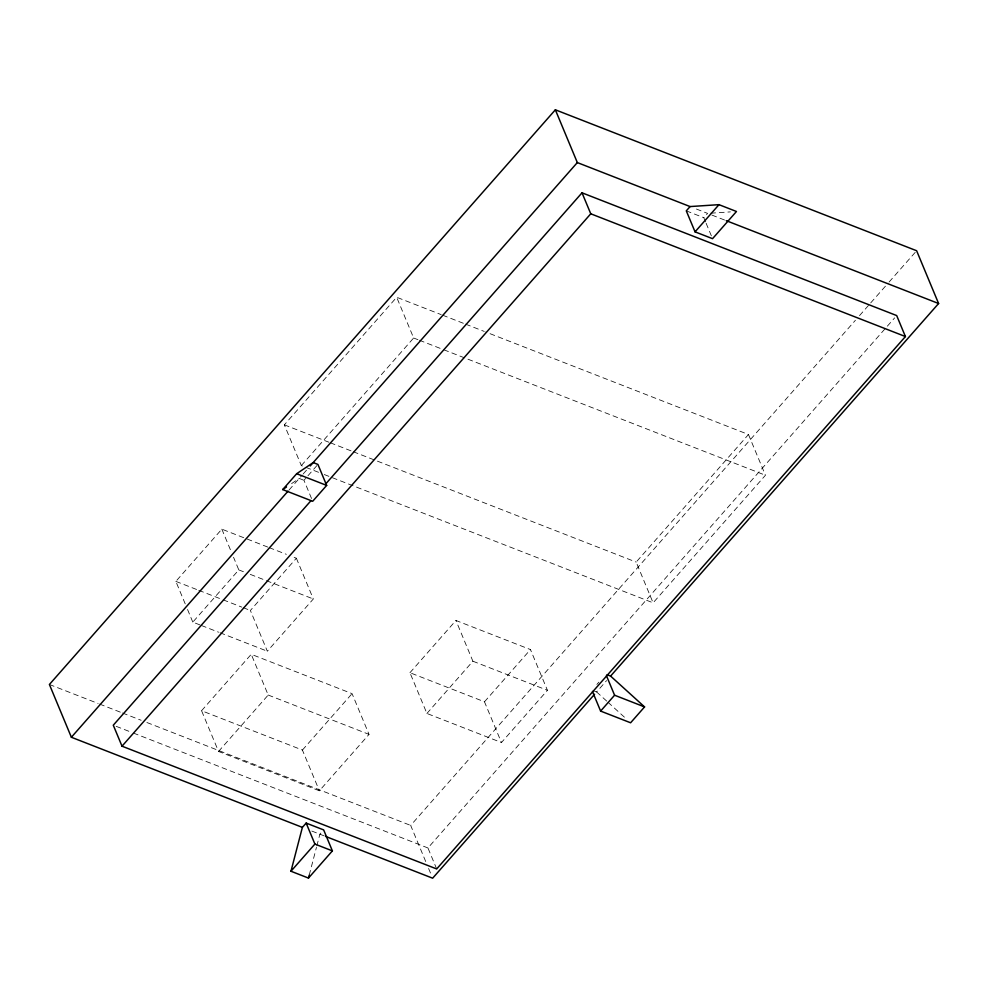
<?xml version="1.0" encoding="UTF-8"?>
<svg xmlns="http://www.w3.org/2000/svg" width="988" height="988" viewBox="0 0 988 988"><rect width="100%" height="100%" fill="white"/><g stroke="black" fill="none" stroke-linecap="round" stroke-linejoin="round"><path stroke-width="0.74" stroke-dasharray="4.94 3.71" d="M309.219 875.146L316.456 847.358M316.839 845.901L319.877 834.205L323.656 829.908M318.544 472.301L301.315 465.583L284.346 424.84L396.682 297.264L441.191 314.629M185.213 603.866L175.852 581.389L221.843 529.16L267.711 547.056M301.315 465.583L413.639 338.007L396.682 297.264M289.052 489.999L302.217 475.043M303.217 473.919L308.207 468.25M311.529 498.483L303.958 480.291L306.947 476.895M307.947 475.759L317.926 464.422M199.984 624.935L192.808 622.131L238.8 569.903L233.538 557.257M296.375 558.232L313.332 598.975L267.34 651.216L250.384 610.473L296.375 558.232L292.078 556.553M201.577 710.718L251.248 654.303L352.074 693.638L369.03 734.38L319.371 790.795L218.546 751.46L201.577 710.718L302.414 750.053L319.371 790.795M218.546 751.46L268.205 695.046L251.248 654.303M705.556 221.88L703.802 217.693L707.581 213.396L695.466 208.666M302.414 750.053L352.074 693.638M409.946 672.717L455.937 620.476L530.47 649.561L547.438 690.303L501.447 742.531L426.902 713.46L409.946 672.717L484.478 701.789L501.447 742.531M426.902 713.46L472.894 661.219L455.937 620.476M484.478 701.789L530.47 649.561M748.484 434.51L765.441 475.253L653.117 602.828L636.161 562.086L748.484 434.51L485.701 331.993M425.704 861.524L410.675 825.425L855.423 320.26M859.511 315.629L869.712 304.045M870.724 302.884L888.076 283.186M889.089 282.025L916.629 250.742M436.684 868.946L427.94 847.963L894.646 317.877M596.876 684.437L598.876 682.165M593.072 690.563L596.616 691.946L606.595 680.609M291.608 483.589L299.228 478.451L303.958 480.291M710.631 213.198L730.391 211.889M711.891 215.075L724.809 220.114M686.302 210.864L703.802 217.693M442.624 315.184L464.162 323.595M465.607 324.15L484.268 331.437M413.639 338.007L417.949 339.687M419.381 340.243L442.352 349.209M443.785 349.764L765.441 475.253M284.346 424.84L328.868 442.204M330.301 442.772L351.839 451.17M353.272 451.726L636.161 562.086M324.286 474.549L653.117 602.828M269.144 547.611L286.347 554.317M238.8 569.903L244.53 572.138M250.273 574.374L313.332 598.975M472.894 661.219L547.438 690.303M175.852 581.389L197.353 589.774M198.786 590.342L221.72 599.284M223.152 599.84L241.788 607.114M243.221 607.669L250.384 610.473M201.416 625.49L218.607 632.197M220.04 632.752L267.34 651.216M268.205 695.046L369.03 734.38M49.4 684.486L98.145 703.493M99.578 704.061L121.079 712.447M122.512 713.003L141.148 720.277M146.891 722.512L410.675 825.425M116.164 726.328L131.972 732.491M133.405 733.059L427.94 847.963M311.8 831.056L324.163 835.873M596.616 691.946L606.817 701.196M607.941 702.221L626.071 718.671M706.136 223.288L711.372 235.873M428.594 868.477L431.484 875.417M221.843 529.16L231.192 551.637M187.547 609.485L192.808 622.131"/><path stroke-width="1.48" d="M290.966 871.243L302.377 827.376L306.157 823.078L323.656 829.908L332.388 850.89L308.466 878.073L290.966 871.243L314.9 844.061L306.157 823.078M308.466 878.073L309.219 875.146M607.04 674.693L610.584 676.076L938.6 303.514L916.629 250.742L555.355 109.804L49.4 684.486L71.371 737.258L302.377 827.376M282.716 489.579L296.684 473.709L313.196 462.582L317.926 464.422L326.658 485.404L312.69 501.274L282.716 489.579L286.52 487.01M71.371 737.258L288.039 491.16M310.195 465.978L577.325 162.575L555.355 109.804M310.973 500.681L113.287 725.204L122.018 746.187L436.684 868.946L905.416 336.55L896.684 315.567L582.018 192.808L325.237 484.478M122.018 746.187L590.762 213.791L582.018 192.808M690.081 206.566L686.302 210.864L695.046 231.847L712.546 238.676L736.468 211.494L718.98 204.664L690.081 206.566L577.325 162.575M695.046 231.847L718.98 204.664M594.578 694.255L432.645 878.196L325.595 836.428M610.584 676.076L644.571 706.914L630.603 722.784L600.618 711.088L614.585 695.219L606.434 675.631M726.242 220.67L938.6 303.514M590.762 213.791L905.416 336.55M296.684 473.709L326.658 485.404M614.585 695.219L644.571 706.914M314.9 844.061L332.388 850.89M592.467 691.501L600.618 711.088"/></g></svg>
